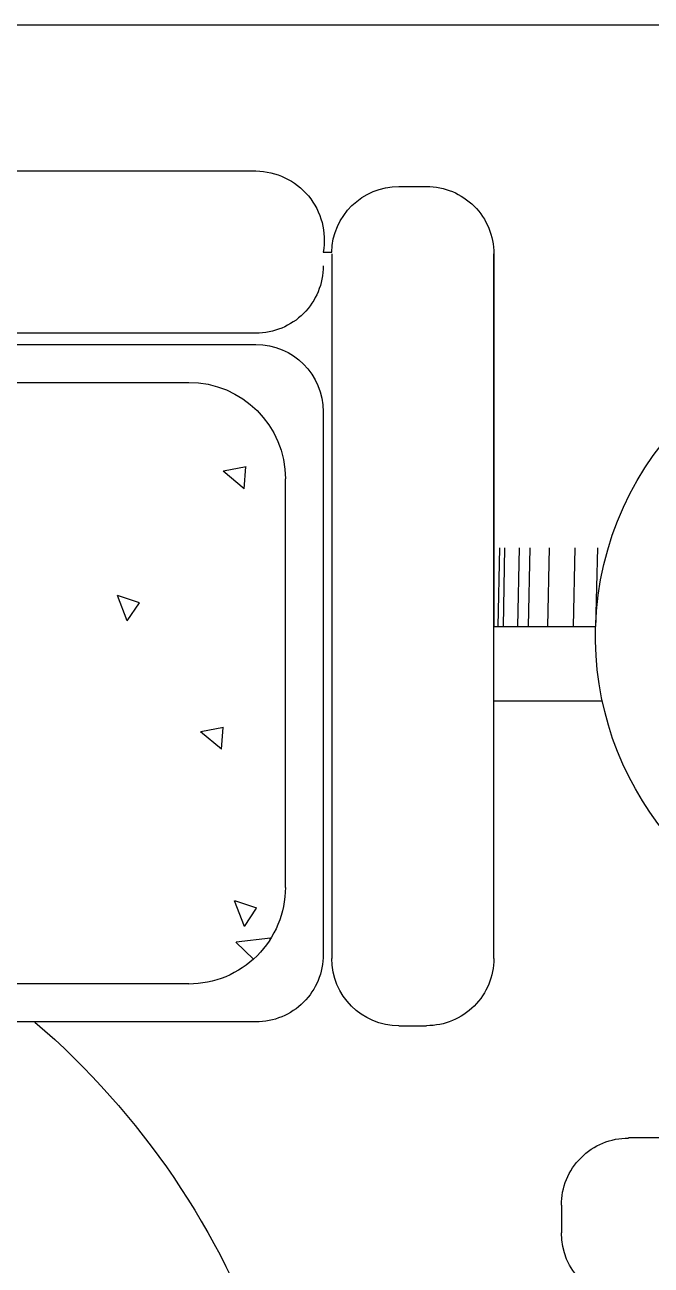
# Model space of a CAD drawing. Extents: x 522289 to 1051641, y 88514 to 354674.
# Drawn here: x 819648 to 820077, y 255338 to 256187 of the extents above; entities that cross this region are included whole.
import ezdxf

# ---------------------------------------------------------------- set-up
doc = ezdxf.new("R2010")
doc.units = 0
doc.header["$LTSCALE"] = 1000
doc.header["$MEASUREMENT"] = 0
doc.linetypes.add('DOTE', pattern=[2.42, 2, -0.2, 0.02, -0.2])
doc.layers.add('DOTE', color=1, linetype='DOTE')
doc.layers.add('洁具', color=8, linetype='CONTINUOUS')

# ---------------------------------------------------------------- blocks, each defined once
blk = doc.blocks.new('$plan$00002627')
at = {"layer": '洁具', "color": 252}
for p, q in [((154.1, -895), (154.1, -383.6)), ((164.7, -383.6), (164.7, -895)), ((808.4, -895), (808.4, -383.6)), ((200.8, -447.5), (200.8, -831.1)), ((772.3, -831.1), (772.3, -447.5)), ((292.6, -922.8), (680.6, -922.8)), ((228.7, -958.9), (744.5, -958.9)), ((78.7, -966.9), (748.1, -966.9)), ((812.1, -1030.8), (812.1, -1057.1)), ((748.1, -1121), (78.7, -1121)), ((432.8, -1125.1), (358, -1126.7)), ((432.8, -1130), (358, -1131.5)), ((503.5, -1121), (503.5, -1224)), ((432.8, -1143.7), (358, -1145.2)), ((432.8, -1153.8), (358, -1155.4)), ((432.8, -1172.4), (358, -1173.9)), ((982.6, -1185.1), (1008.9, -1185.1)), ((432.8, -1196.7), (358, -1198.2)), ((432.8, -1218), (358, -1219.6)), ((918.6, -1918.5), (918.6, -1249))]:
    blk.add_line(p, q, dxfattribs=at)
at = {"layer": '洁具', "color": 252, "ltscale": 0.2}
for p, q in [((427.5, -772.6), (403.3, -763.4)), ((410.3, -784.5), (403.3, -763.6)), ((427.5, -772.6), (410.3, -784.2)), ((528.8, -864.2), (532.8, -842.5)), ((549.4, -862.1), (532.8, -842.2)), ((281.2, -885.8), (285.2, -864.2)), ((301.8, -883.7), (285.2, -863.9)), ((549.4, -862.1), (528.8, -863.9)), ((301.8, -883.7), (281.2, -885.5)), ((717.6, -884), (693.4, -874.7)), ((700.4, -895.8), (693.4, -875)), ((728.7, -908.8), (732.5, -876.1)), ((748.7, -892.6), (732.5, -875.8)), ((717.6, -884), (700.4, -895.6)), ((730, -908.4), (728.7, -908.6))]:
    blk.add_line(p, q, dxfattribs=at)
at = {"layer": '洁具', "color": 252}
blk.add_lwpolyline([(0, -383.6), (0, -895, 0.463193), (77.1, -958.9), (77.1, -966.9, 0.406667), (14.7, -1030.8), (14.7, -1057.1, 0.414214), (78.7, -1121), (432.8, -1121), (432.8, -1217.7, 0.984608), (442, -1809.7, 0.463033), (734.1, -1465.4), (918.6, -1465.4), (918.6, -1918.5, 0.414214), (982.6, -1982.4), (1008.9, -1982.4, 0.365405), (1071.9, -1929.3, 0.431181)], format="xyb", dxfattribs=at)
for centre, radius, start, end in [((1378.5, -194.7), 751.9, 220.7041, 280.7532), ((292.6, -831.1), 91.8, 180, 270), ((680.6, -831.1), 91.8, 270, 0), ((90.2, -895), 63.9, 270, 0), ((228.7, -895), 63.9, 180, 270), ((744.5, -895), 63.9, 270, 0), ((748.1, -1030.8), 63.9, 0, 90), ((748.1, -1057.1), 63.9, 270, 0), ((982.6, -1249), 63.9, 90, 180), ((1008.9, -1249), 63.9, 0, 90), ((442, -1513.6), 296.1, 9.3828, 91.7792)]:
    blk.add_arc(centre, radius, start, end, dxfattribs=at)

msp = doc.modelspace()

# ---------------------------------------------------------------- linework, layer by layer
at = {"layer": 'DOTE', "linetype": 'DOTE'}
msp.add_line((815777.12, 256186.75), (825577.12, 256186.75), dxfattribs=at)

# ---------------------------------------------------------------- block references
at = {"layer": '洁具', "xscale": -0.7200000000000002, "yscale": 0.7200000000000001, "zscale": 0.7200000000000001, "rotation": 90.00000000014373}
msp.add_blockref('$plan$00002627', (819162.13, 256086.75), dxfattribs=at)

doc.saveas('drawing.dxf')
